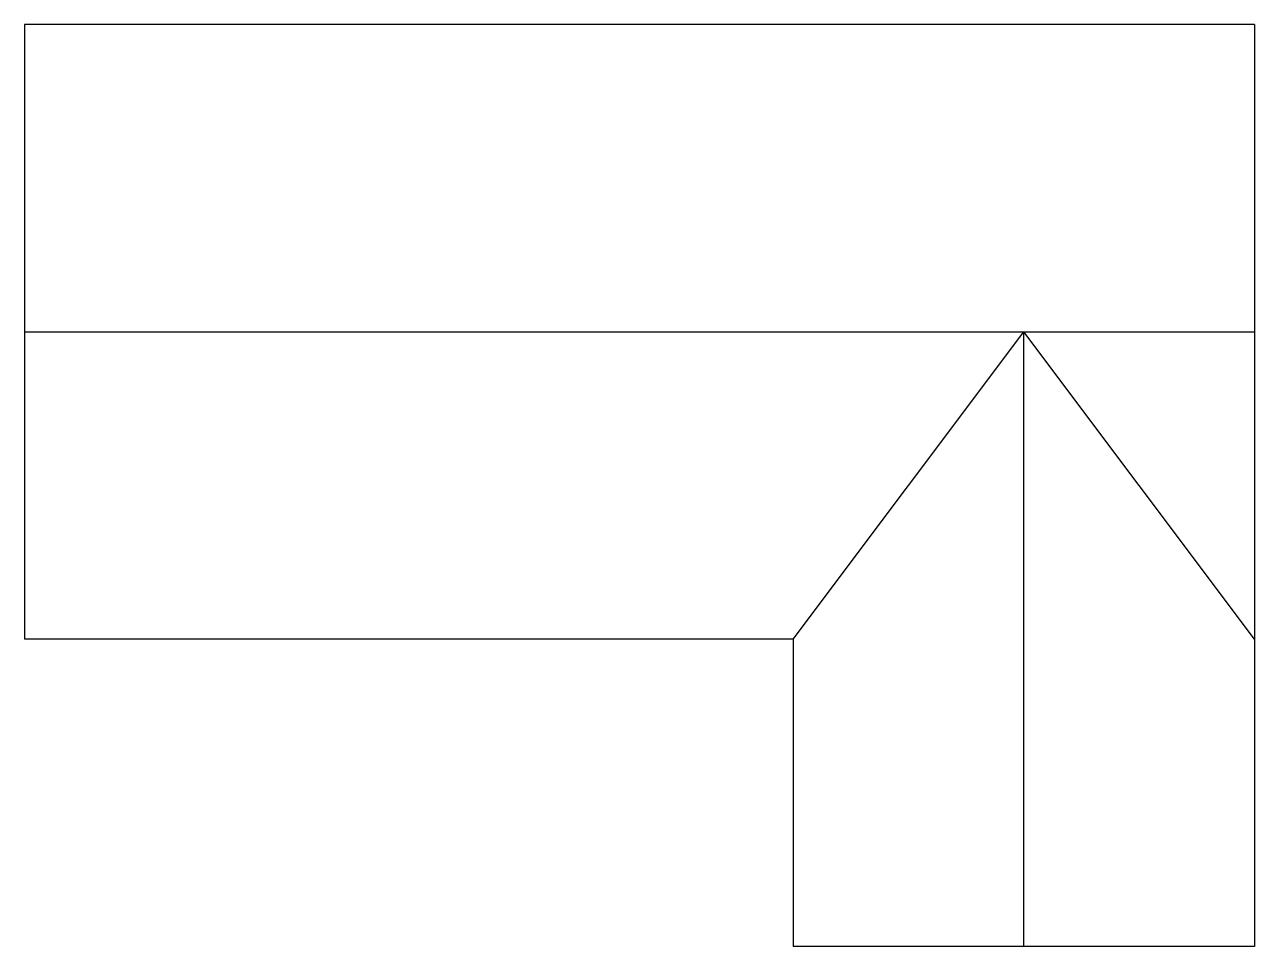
# Model space of a CAD drawing. Header units: millimetres. Extents: x 11596 to 31596, y -5037 to 9963.
import ezdxf

# ---------------------------------------------------------------- set-up
doc = ezdxf.new("R2010")
doc.units = ezdxf.units.MM
doc.layers.add('Dimensions', color=7, linetype='Continuous')

msp = doc.modelspace()

# ---------------------------------------------------------------- linework, layer by layer
at = {"layer": 'Dimensions', "lineweight": 30}
for p, q in [((31596, 9963), (11596, 9963)), ((11596, 9963), (11596, -37)), ((31596, 9963), (31596, -5037)), ((11596, 4963), (31596, 4963)), ((24096, -37), (27846, 4963)), ((27846, -5037), (27846, 4963)), ((31596, -37), (27846, 4963)), ((24096, -37), (11596, -37)), ((24096, -37), (24096, -5037)), ((31596, -5037), (24096, -5037))]:
    msp.add_line(p, q, dxfattribs=at)

doc.saveas('drawing.dxf')
